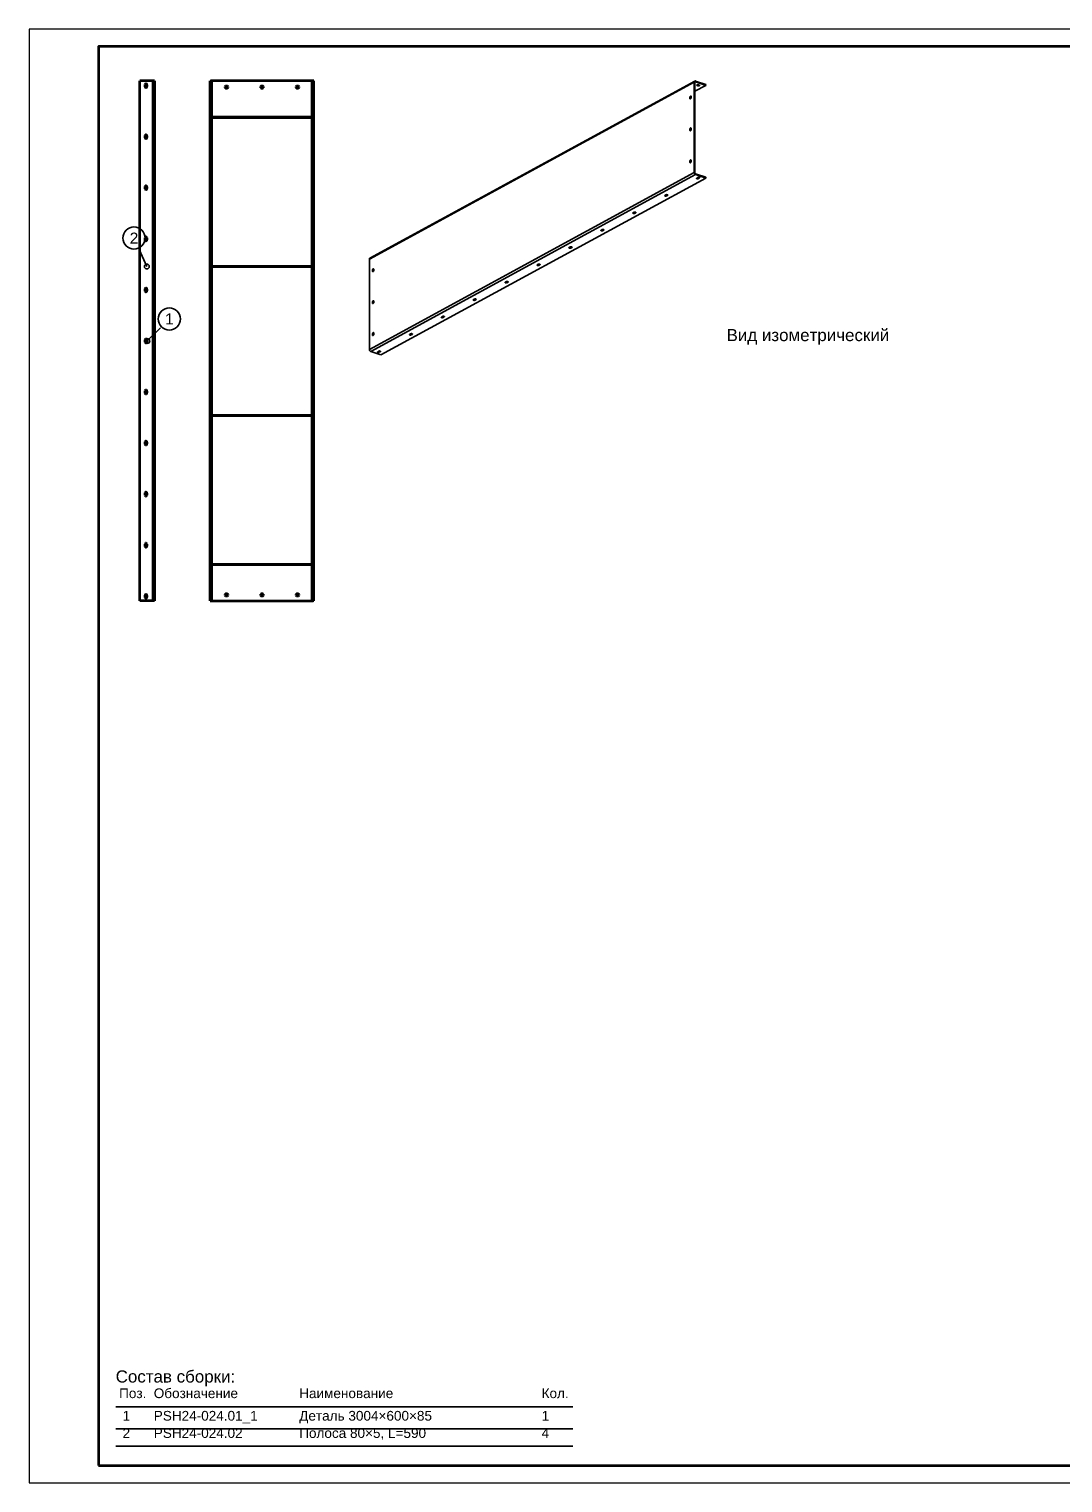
# Model space of a CAD drawing. Header units: millimetres. Extents: x 0 to 597, y 0 to 420.
# Drawn here: x 0 to 298.5, y 0 to 420 of the extents above; entities that cross this region are included whole.
import ezdxf
from ezdxf.enums import TextEntityAlignment as Align

# ---------------------------------------------------------------- set-up
doc = ezdxf.new("R2010")
doc.units = ezdxf.units.MM
doc.styles.add('GOST', font='Arial')

msp = doc.modelspace()

# ---------------------------------------------------------------- linework, layer by layer
at = {"color": 1, "lineweight": 70}
for p, q in [((35.75, 405), (32, 405)), ((32, 254.8), (32, 405)), ((33.46, 403.99), (33.45, 403.9)), ((33.52, 403.94), (33.45, 403.91)), ((33.45, 403.9), (33.45, 403.4)), ((33.45, 403.4), (33.46, 403.31)), ((33.45, 403.39), (33.52, 403.36)), ((33.51, 404.08), (33.46, 403.99)), ((33.46, 403.31), (33.51, 403.22)), ((33.57, 404.14), (33.51, 404.08)), ((33.51, 403.22), (33.57, 403.16)), ((33.6, 403.95), (33.52, 403.94)), ((33.52, 403.36), (33.6, 403.35)), ((33.66, 404.19), (33.57, 404.14)), ((33.9, 403.95), (33.6, 403.95)), ((33.6, 403.35), (33.9, 403.35)), ((33.75, 404.2), (33.66, 404.19)), ((33.84, 404.19), (33.75, 404.2)), ((33.93, 404.14), (33.84, 404.19)), ((33.98, 403.94), (33.9, 403.95)), ((33.9, 403.35), (33.98, 403.36)), ((33.99, 404.08), (33.93, 404.14)), ((33.93, 403.16), (33.99, 403.22)), ((34.05, 403.91), (33.98, 403.94)), ((33.98, 403.36), (34.05, 403.39)), ((34.04, 403.99), (33.99, 404.08)), ((33.99, 403.22), (34.04, 403.31)), ((34.05, 403.9), (34.04, 403.99)), ((34.04, 403.31), (34.05, 403.4)), ((34.05, 403.4), (34.05, 403.9)), ((35.81, 405), (35.75, 405)), ((35.75, 405), (35.75, 254.8)), ((35.86, 405), (35.81, 405)), ((35.92, 405), (35.86, 405)), ((35.97, 405), (35.92, 405)), ((36.02, 405), (35.97, 405)), ((36.06, 405), (36.02, 405)), ((36.1, 405), (36.06, 405)), ((36.14, 405), (36.1, 405)), ((36.17, 405), (36.14, 405)), ((36.2, 405), (36.17, 405)), ((36.22, 405), (36.2, 405)), ((36.24, 405), (36.22, 405)), ((36.25, 405), (36.24, 405)), ((36.25, 405), (36.25, 405)), ((36.25, 405), (36.25, 254.8)), ((52.25, 405), (52.5, 405)), ((52.25, 254.8), (52.25, 405)), ((52.51, 405), (52.5, 405)), ((52.5, 405), (52.5, 405)), ((52.5, 405), (52.5, 254.8)), ((52.52, 405), (52.51, 405)), ((52.51, 405), (52.51, 405)), ((52.54, 405), (52.52, 405)), ((52.55, 405), (52.54, 405)), ((52.57, 405), (52.55, 405)), ((52.59, 405), (52.57, 405)), ((52.62, 405), (52.59, 405)), ((52.64, 405), (52.62, 405)), ((52.67, 405), (52.64, 405)), ((52.69, 405), (52.67, 405)), ((52.72, 405), (52.69, 405)), ((52.75, 405), (52.72, 405)), ((81.75, 405), (52.75, 405)), ((52.75, 394.6), (52.75, 405)), ((56.56, 403.34), (56.55, 403.25)), ((56.55, 403.25), (56.56, 403.16)), ((56.61, 403.43), (56.56, 403.34)), ((56.67, 403.49), (56.61, 403.43)), ((56.76, 403.54), (56.67, 403.49)), ((56.85, 403.55), (56.76, 403.54)), ((57.15, 403.55), (56.85, 403.55)), ((57.24, 403.54), (57.15, 403.55)), ((57.33, 403.49), (57.24, 403.54)), ((57.39, 403.43), (57.33, 403.49)), ((57.44, 403.34), (57.39, 403.43)), ((57.45, 403.25), (57.44, 403.34)), ((57.44, 403.16), (57.45, 403.25)), ((66.81, 403.34), (66.8, 403.25)), ((66.8, 403.25), (66.81, 403.16)), ((66.86, 403.43), (66.81, 403.34)), ((66.92, 403.49), (66.86, 403.43)), ((67.01, 403.54), (66.92, 403.49)), ((67.1, 403.55), (67.01, 403.54)), ((67.4, 403.55), (67.1, 403.55)), ((67.49, 403.54), (67.4, 403.55)), ((67.58, 403.49), (67.49, 403.54)), ((67.64, 403.43), (67.58, 403.49)), ((67.69, 403.34), (67.64, 403.43)), ((67.7, 403.25), (67.69, 403.34)), ((67.69, 403.16), (67.7, 403.25)), ((77.06, 403.34), (77.05, 403.25)), ((77.05, 403.25), (77.06, 403.16)), ((77.11, 403.43), (77.06, 403.34)), ((77.17, 403.49), (77.11, 403.43)), ((77.26, 403.54), (77.17, 403.49)), ((77.35, 403.55), (77.26, 403.54)), ((77.65, 403.55), (77.35, 403.55)), ((77.74, 403.54), (77.65, 403.55)), ((77.83, 403.49), (77.74, 403.54)), ((77.89, 403.43), (77.83, 403.49)), ((77.94, 403.34), (77.89, 403.43)), ((77.95, 403.25), (77.94, 403.34)), ((77.94, 403.16), (77.95, 403.25)), ((81.78, 405), (81.75, 405)), ((81.75, 394.6), (81.75, 405)), ((81.81, 405), (81.78, 405)), ((81.83, 405), (81.81, 405)), ((81.86, 405), (81.83, 405)), ((81.88, 405), (81.86, 405)), ((81.91, 405), (81.88, 405)), ((81.93, 405), (81.91, 405)), ((81.95, 405), (81.93, 405)), ((81.96, 405), (81.95, 405)), ((81.98, 405), (81.96, 405)), ((81.99, 405), (81.98, 405)), ((82, 405), (81.99, 405)), ((81.99, 405), (81.99, 405)), ((82, 254.8), (82, 405)), ((82, 405), (82, 405)), ((82.25, 405), (82, 405)), ((82.25, 254.8), (82.25, 405)), ((33.57, 403.16), (33.66, 403.11)), ((33.66, 403.11), (33.75, 403.1)), ((33.75, 403.1), (33.84, 403.11)), ((33.84, 403.11), (33.93, 403.16)), ((56.56, 403.16), (56.61, 403.07)), ((56.61, 403.07), (56.67, 403.01)), ((56.67, 403.01), (56.76, 402.96)), ((56.76, 402.96), (56.85, 402.95)), ((56.85, 402.95), (57.15, 402.95)), ((57.15, 402.95), (57.24, 402.96)), ((57.24, 402.96), (57.33, 403.01)), ((57.33, 403.01), (57.39, 403.07)), ((57.39, 403.07), (57.44, 403.16)), ((66.81, 403.16), (66.86, 403.07)), ((66.86, 403.07), (66.92, 403.01)), ((66.92, 403.01), (67.01, 402.96)), ((67.01, 402.96), (67.1, 402.95)), ((67.1, 402.95), (67.4, 402.95)), ((67.4, 402.95), (67.49, 402.96)), ((67.49, 402.96), (67.58, 403.01)), ((67.58, 403.01), (67.64, 403.07)), ((67.64, 403.07), (67.69, 403.16)), ((77.06, 403.16), (77.11, 403.07)), ((77.11, 403.07), (77.17, 403.01)), ((77.17, 403.01), (77.26, 402.96)), ((77.26, 402.96), (77.35, 402.95)), ((77.35, 402.95), (77.65, 402.95)), ((77.65, 402.95), (77.74, 402.96)), ((77.74, 402.96), (77.83, 403.01)), ((77.83, 403.01), (77.89, 403.07)), ((77.89, 403.07), (77.94, 403.16)), ((52.5, 394.6), (52.5, 394.35)), ((52.5, 394.6), (82, 394.6)), ((82, 394.35), (52.5, 394.35)), ((52.75, 351.55), (52.75, 394.35)), ((81.75, 351.55), (81.75, 394.35)), ((82, 394.6), (82, 394.35)), ((33.46, 389.24), (33.45, 389.15)), ((33.52, 389.19), (33.45, 389.16)), ((33.45, 389.15), (33.45, 388.65)), ((33.45, 388.65), (33.46, 388.56)), ((33.45, 388.64), (33.52, 388.61)), ((33.51, 389.33), (33.46, 389.24)), ((33.46, 388.56), (33.51, 388.47)), ((33.57, 389.39), (33.51, 389.33)), ((33.51, 388.47), (33.57, 388.41)), ((33.6, 389.2), (33.52, 389.19)), ((33.52, 388.61), (33.6, 388.6)), ((33.66, 389.44), (33.57, 389.39)), ((33.57, 388.41), (33.66, 388.36)), ((33.9, 389.2), (33.6, 389.2)), ((33.6, 388.6), (33.9, 388.6)), ((33.75, 389.45), (33.66, 389.44)), ((33.66, 388.36), (33.75, 388.35)), ((33.84, 389.44), (33.75, 389.45)), ((33.75, 388.35), (33.84, 388.36)), ((33.93, 389.39), (33.84, 389.44)), ((33.84, 388.36), (33.93, 388.41)), ((33.98, 389.19), (33.9, 389.2)), ((33.9, 388.6), (33.98, 388.61)), ((33.99, 389.33), (33.93, 389.39)), ((33.93, 388.41), (33.99, 388.47)), ((34.05, 389.16), (33.98, 389.19)), ((33.98, 388.61), (34.05, 388.64)), ((34.04, 389.24), (33.99, 389.33)), ((33.99, 388.47), (34.04, 388.56)), ((34.05, 389.15), (34.04, 389.24)), ((34.04, 388.56), (34.05, 388.65)), ((34.05, 388.65), (34.05, 389.15)), ((33.46, 374.49), (33.45, 374.4)), ((33.52, 374.44), (33.45, 374.41)), ((33.45, 374.4), (33.45, 373.9)), ((33.45, 373.9), (33.46, 373.81)), ((33.45, 373.89), (33.52, 373.86)), ((33.51, 374.58), (33.46, 374.49)), ((33.46, 373.81), (33.51, 373.72)), ((33.57, 374.64), (33.51, 374.58)), ((33.6, 374.45), (33.52, 374.44)), ((33.52, 373.86), (33.6, 373.85)), ((33.66, 374.69), (33.57, 374.64)), ((33.9, 374.45), (33.6, 374.45)), ((33.6, 373.85), (33.9, 373.85)), ((33.75, 374.7), (33.66, 374.69)), ((33.84, 374.69), (33.75, 374.7)), ((33.93, 374.64), (33.84, 374.69)), ((33.98, 374.44), (33.9, 374.45)), ((33.9, 373.85), (33.98, 373.86)), ((33.99, 374.58), (33.93, 374.64)), ((34.05, 374.41), (33.98, 374.44)), ((33.98, 373.86), (34.05, 373.89)), ((34.04, 374.49), (33.99, 374.58)), ((33.99, 373.72), (34.04, 373.81)), ((34.05, 374.4), (34.04, 374.49)), ((34.04, 373.81), (34.05, 373.9)), ((34.05, 373.9), (34.05, 374.4)), ((33.51, 373.72), (33.57, 373.66)), ((33.57, 373.66), (33.66, 373.61)), ((33.66, 373.61), (33.75, 373.6)), ((33.75, 373.6), (33.84, 373.61)), ((33.84, 373.61), (33.93, 373.66)), ((33.93, 373.66), (33.99, 373.72)), ((33.46, 359.74), (33.45, 359.65)), ((33.52, 359.69), (33.45, 359.66)), ((33.45, 359.65), (33.45, 359.15)), ((33.45, 359.15), (33.46, 359.06)), ((33.45, 359.14), (33.52, 359.11)), ((33.51, 359.83), (33.46, 359.74)), ((33.46, 359.06), (33.51, 358.97)), ((33.57, 359.89), (33.51, 359.83)), ((33.51, 358.97), (33.57, 358.91)), ((33.6, 359.7), (33.52, 359.69)), ((33.52, 359.11), (33.6, 359.1)), ((33.66, 359.94), (33.57, 359.89)), ((33.57, 358.91), (33.66, 358.86)), ((33.9, 359.7), (33.6, 359.7)), ((33.6, 359.1), (33.9, 359.1)), ((33.75, 359.95), (33.66, 359.94)), ((33.66, 358.86), (33.75, 358.85)), ((33.84, 359.94), (33.75, 359.95)), ((33.75, 358.85), (33.84, 358.86)), ((33.93, 359.89), (33.84, 359.94)), ((33.84, 358.86), (33.93, 358.91)), ((33.98, 359.69), (33.9, 359.7)), ((33.9, 359.1), (33.98, 359.11)), ((33.99, 359.83), (33.93, 359.89)), ((33.93, 358.91), (33.99, 358.97)), ((34.05, 359.66), (33.98, 359.69)), ((33.98, 359.11), (34.05, 359.14)), ((34.04, 359.74), (33.99, 359.83)), ((33.99, 358.97), (34.04, 359.06)), ((34.05, 359.65), (34.04, 359.74)), ((34.04, 359.06), (34.05, 359.15)), ((34.05, 359.15), (34.05, 359.65)), ((52.5, 351.55), (52.5, 351.3)), ((52.5, 351.55), (82, 351.55)), ((82, 351.3), (52.5, 351.3)), ((52.75, 308.5), (52.75, 351.3)), ((81.75, 308.5), (81.75, 351.3)), ((82, 351.55), (82, 351.3)), ((33.46, 344.99), (33.45, 344.9)), ((33.52, 344.94), (33.45, 344.91)), ((33.45, 344.9), (33.45, 344.4)), ((33.51, 345.08), (33.46, 344.99)), ((33.57, 345.14), (33.51, 345.08)), ((33.6, 344.95), (33.52, 344.94)), ((33.66, 345.19), (33.57, 345.14)), ((33.9, 344.95), (33.6, 344.95)), ((33.75, 345.2), (33.66, 345.19)), ((33.84, 345.19), (33.75, 345.2)), ((33.93, 345.14), (33.84, 345.19)), ((33.98, 344.94), (33.9, 344.95)), ((33.99, 345.08), (33.93, 345.14)), ((34.05, 344.91), (33.98, 344.94)), ((34.04, 344.99), (33.99, 345.08)), ((34.05, 344.9), (34.04, 344.99)), ((34.05, 344.4), (34.05, 344.9)), ((33.45, 344.4), (33.46, 344.31)), ((33.45, 344.39), (33.52, 344.36)), ((33.46, 344.31), (33.51, 344.22)), ((33.51, 344.22), (33.57, 344.16)), ((33.52, 344.36), (33.6, 344.35)), ((33.57, 344.16), (33.66, 344.11)), ((33.6, 344.35), (33.9, 344.35)), ((33.66, 344.11), (33.75, 344.1)), ((33.75, 344.1), (33.84, 344.11)), ((33.84, 344.11), (33.93, 344.16)), ((33.9, 344.35), (33.98, 344.36)), ((33.93, 344.16), (33.99, 344.22)), ((33.98, 344.36), (34.05, 344.39)), ((33.99, 344.22), (34.04, 344.31)), ((34.04, 344.31), (34.05, 344.4)), ((33.46, 330.24), (33.45, 330.15)), ((33.52, 330.19), (33.45, 330.16)), ((33.45, 330.15), (33.45, 329.65)), ((33.45, 329.65), (33.46, 329.56)), ((33.45, 329.64), (33.52, 329.61)), ((33.51, 330.33), (33.46, 330.24)), ((33.46, 329.56), (33.51, 329.47)), ((33.57, 330.39), (33.51, 330.33)), ((33.51, 329.47), (33.57, 329.41)), ((33.6, 330.2), (33.52, 330.19)), ((33.52, 329.61), (33.6, 329.6)), ((33.66, 330.44), (33.57, 330.39)), ((33.57, 329.41), (33.66, 329.36)), ((33.9, 330.2), (33.6, 330.2)), ((33.6, 329.6), (33.9, 329.6)), ((33.75, 330.45), (33.66, 330.44)), ((33.66, 329.36), (33.75, 329.35)), ((33.84, 330.44), (33.75, 330.45)), ((33.75, 329.35), (33.84, 329.36)), ((33.93, 330.39), (33.84, 330.44)), ((33.84, 329.36), (33.93, 329.41)), ((33.98, 330.19), (33.9, 330.2)), ((33.9, 329.6), (33.98, 329.61)), ((33.99, 330.33), (33.93, 330.39)), ((33.93, 329.41), (33.99, 329.47)), ((34.05, 330.16), (33.98, 330.19)), ((33.98, 329.61), (34.05, 329.64)), ((34.04, 330.24), (33.99, 330.33)), ((33.99, 329.47), (34.04, 329.56)), ((34.05, 330.15), (34.04, 330.24)), ((34.04, 329.56), (34.05, 329.65)), ((34.05, 329.65), (34.05, 330.15)), ((33.46, 315.49), (33.45, 315.4)), ((33.52, 315.44), (33.45, 315.41)), ((33.45, 315.4), (33.45, 314.9)), ((33.51, 315.58), (33.46, 315.49)), ((33.57, 315.64), (33.51, 315.58)), ((33.6, 315.45), (33.52, 315.44)), ((33.66, 315.69), (33.57, 315.64)), ((33.9, 315.45), (33.6, 315.45)), ((33.75, 315.7), (33.66, 315.69)), ((33.84, 315.69), (33.75, 315.7)), ((33.93, 315.64), (33.84, 315.69)), ((33.98, 315.44), (33.9, 315.45)), ((33.99, 315.58), (33.93, 315.64)), ((34.05, 315.41), (33.98, 315.44)), ((34.04, 315.49), (33.99, 315.58)), ((34.05, 315.4), (34.04, 315.49)), ((34.05, 314.9), (34.05, 315.4)), ((33.45, 314.9), (33.46, 314.81)), ((33.45, 314.89), (33.52, 314.86)), ((33.46, 314.81), (33.51, 314.72)), ((33.51, 314.72), (33.57, 314.66)), ((33.52, 314.86), (33.6, 314.85)), ((33.57, 314.66), (33.66, 314.61)), ((33.6, 314.85), (33.9, 314.85)), ((33.66, 314.61), (33.75, 314.6)), ((33.75, 314.6), (33.84, 314.61)), ((33.84, 314.61), (33.93, 314.66)), ((33.9, 314.85), (33.98, 314.86)), ((33.93, 314.66), (33.99, 314.72)), ((33.98, 314.86), (34.05, 314.89)), ((33.99, 314.72), (34.04, 314.81)), ((34.04, 314.81), (34.05, 314.9)), ((52.5, 308.5), (52.5, 308.25)), ((52.5, 308.5), (82, 308.5)), ((82, 308.25), (52.5, 308.25)), ((52.75, 265.45), (52.75, 308.25)), ((81.75, 265.45), (81.75, 308.25)), ((82, 308.5), (82, 308.25)), ((33.46, 300.74), (33.45, 300.65)), ((33.52, 300.69), (33.45, 300.66)), ((33.45, 300.65), (33.45, 300.15)), ((33.45, 300.15), (33.46, 300.06)), ((33.45, 300.14), (33.52, 300.11)), ((33.51, 300.83), (33.46, 300.74)), ((33.46, 300.06), (33.51, 299.97)), ((33.57, 300.89), (33.51, 300.83)), ((33.51, 299.97), (33.57, 299.91)), ((33.6, 300.7), (33.52, 300.69)), ((33.52, 300.11), (33.6, 300.1)), ((33.66, 300.94), (33.57, 300.89)), ((33.57, 299.91), (33.66, 299.86)), ((33.9, 300.7), (33.6, 300.7)), ((33.6, 300.1), (33.9, 300.1)), ((33.75, 300.95), (33.66, 300.94)), ((33.66, 299.86), (33.75, 299.85)), ((33.84, 300.94), (33.75, 300.95)), ((33.75, 299.85), (33.84, 299.86)), ((33.93, 300.89), (33.84, 300.94)), ((33.84, 299.86), (33.93, 299.91)), ((33.98, 300.69), (33.9, 300.7)), ((33.9, 300.1), (33.98, 300.11)), ((33.99, 300.83), (33.93, 300.89)), ((33.93, 299.91), (33.99, 299.97)), ((34.05, 300.66), (33.98, 300.69)), ((33.98, 300.11), (34.05, 300.14)), ((34.04, 300.74), (33.99, 300.83)), ((33.99, 299.97), (34.04, 300.06)), ((34.05, 300.65), (34.04, 300.74)), ((34.04, 300.06), (34.05, 300.15)), ((34.05, 300.15), (34.05, 300.65)), ((33.46, 285.99), (33.45, 285.9)), ((33.52, 285.94), (33.45, 285.91)), ((33.45, 285.9), (33.45, 285.4)), ((33.51, 286.08), (33.46, 285.99)), ((33.57, 286.14), (33.51, 286.08)), ((33.6, 285.95), (33.52, 285.94)), ((33.66, 286.19), (33.57, 286.14)), ((33.9, 285.95), (33.6, 285.95)), ((33.75, 286.2), (33.66, 286.19)), ((33.84, 286.19), (33.75, 286.2)), ((33.93, 286.14), (33.84, 286.19)), ((33.98, 285.94), (33.9, 285.95)), ((33.99, 286.08), (33.93, 286.14)), ((34.05, 285.91), (33.98, 285.94)), ((34.04, 285.99), (33.99, 286.08)), ((34.05, 285.9), (34.04, 285.99)), ((34.05, 285.4), (34.05, 285.9)), ((33.45, 285.4), (33.46, 285.31)), ((33.45, 285.39), (33.52, 285.36)), ((33.46, 285.31), (33.51, 285.22)), ((33.51, 285.22), (33.57, 285.16)), ((33.52, 285.36), (33.6, 285.35)), ((33.57, 285.16), (33.66, 285.11)), ((33.6, 285.35), (33.9, 285.35)), ((33.66, 285.11), (33.75, 285.1)), ((33.75, 285.1), (33.84, 285.11)), ((33.84, 285.11), (33.93, 285.16)), ((33.9, 285.35), (33.98, 285.36)), ((33.93, 285.16), (33.99, 285.22)), ((33.98, 285.36), (34.05, 285.39)), ((33.99, 285.22), (34.04, 285.31)), ((34.04, 285.31), (34.05, 285.4)), ((33.46, 271.24), (33.45, 271.15)), ((33.52, 271.19), (33.45, 271.16)), ((33.45, 271.15), (33.45, 270.65)), ((33.45, 270.65), (33.46, 270.56)), ((33.45, 270.64), (33.52, 270.61)), ((33.51, 271.33), (33.46, 271.24)), ((33.46, 270.56), (33.51, 270.47)), ((33.57, 271.39), (33.51, 271.33)), ((33.51, 270.47), (33.57, 270.41)), ((33.6, 271.2), (33.52, 271.19)), ((33.52, 270.61), (33.6, 270.6)), ((33.66, 271.44), (33.57, 271.39)), ((33.57, 270.41), (33.66, 270.36)), ((33.9, 271.2), (33.6, 271.2)), ((33.6, 270.6), (33.9, 270.6)), ((33.75, 271.45), (33.66, 271.44)), ((33.66, 270.36), (33.75, 270.35)), ((33.84, 271.44), (33.75, 271.45)), ((33.75, 270.35), (33.84, 270.36)), ((33.93, 271.39), (33.84, 271.44)), ((33.84, 270.36), (33.93, 270.41)), ((33.98, 271.19), (33.9, 271.2)), ((33.9, 270.6), (33.98, 270.61)), ((33.99, 271.33), (33.93, 271.39)), ((33.93, 270.41), (33.99, 270.47)), ((34.05, 271.16), (33.98, 271.19)), ((33.98, 270.61), (34.05, 270.64)), ((34.04, 271.24), (33.99, 271.33)), ((33.99, 270.47), (34.04, 270.56)), ((34.05, 271.15), (34.04, 271.24)), ((34.04, 270.56), (34.05, 270.65)), ((34.05, 270.65), (34.05, 271.15)), ((52.5, 265.45), (52.5, 265.2)), ((52.5, 265.45), (82, 265.45)), ((82, 265.2), (52.5, 265.2)), ((52.75, 254.8), (52.75, 265.2)), ((81.75, 254.8), (81.75, 265.2)), ((82, 265.45), (82, 265.2)), ((33.46, 256.49), (33.45, 256.4)), ((33.52, 256.44), (33.45, 256.41)), ((33.45, 256.4), (33.45, 255.9)), ((33.51, 256.58), (33.46, 256.49)), ((33.57, 256.64), (33.51, 256.58)), ((33.6, 256.45), (33.52, 256.44)), ((33.66, 256.69), (33.57, 256.64)), ((33.9, 256.45), (33.6, 256.45)), ((33.75, 256.7), (33.66, 256.69)), ((33.84, 256.69), (33.75, 256.7)), ((33.93, 256.64), (33.84, 256.69)), ((33.98, 256.44), (33.9, 256.45)), ((33.99, 256.58), (33.93, 256.64)), ((34.05, 256.41), (33.98, 256.44)), ((34.04, 256.49), (33.99, 256.58)), ((34.05, 256.4), (34.04, 256.49)), ((34.05, 255.9), (34.05, 256.4)), ((56.56, 256.64), (56.55, 256.55)), ((56.55, 256.55), (56.56, 256.46)), ((56.61, 256.73), (56.56, 256.64)), ((56.56, 256.46), (56.61, 256.37)), ((56.67, 256.79), (56.61, 256.73)), ((56.61, 256.37), (56.67, 256.31)), ((56.76, 256.84), (56.67, 256.79)), ((56.67, 256.31), (56.76, 256.26)), ((56.85, 256.85), (56.76, 256.84)), ((56.76, 256.26), (56.85, 256.25)), ((57.15, 256.85), (56.85, 256.85)), ((56.85, 256.25), (57.15, 256.25)), ((57.24, 256.84), (57.15, 256.85)), ((57.15, 256.25), (57.24, 256.26)), ((57.33, 256.79), (57.24, 256.84)), ((57.24, 256.26), (57.33, 256.31)), ((57.39, 256.73), (57.33, 256.79)), ((57.33, 256.31), (57.39, 256.37)), ((57.44, 256.64), (57.39, 256.73)), ((57.39, 256.37), (57.44, 256.46)), ((57.45, 256.55), (57.44, 256.64)), ((57.44, 256.46), (57.45, 256.55)), ((66.81, 256.64), (66.8, 256.55)), ((66.8, 256.55), (66.81, 256.46)), ((66.86, 256.73), (66.81, 256.64)), ((66.81, 256.46), (66.86, 256.37)), ((66.92, 256.79), (66.86, 256.73)), ((66.86, 256.37), (66.92, 256.31)), ((67.01, 256.84), (66.92, 256.79)), ((66.92, 256.31), (67.01, 256.26)), ((67.1, 256.85), (67.01, 256.84)), ((67.01, 256.26), (67.1, 256.25)), ((67.4, 256.85), (67.1, 256.85)), ((67.1, 256.25), (67.4, 256.25)), ((67.49, 256.84), (67.4, 256.85)), ((67.4, 256.25), (67.49, 256.26)), ((67.58, 256.79), (67.49, 256.84)), ((67.49, 256.26), (67.58, 256.31)), ((67.64, 256.73), (67.58, 256.79)), ((67.58, 256.31), (67.64, 256.37)), ((67.69, 256.64), (67.64, 256.73)), ((67.64, 256.37), (67.69, 256.46)), ((67.7, 256.55), (67.69, 256.64)), ((67.69, 256.46), (67.7, 256.55)), ((77.06, 256.64), (77.05, 256.55)), ((77.05, 256.55), (77.06, 256.46)), ((77.11, 256.73), (77.06, 256.64)), ((77.06, 256.46), (77.11, 256.37)), ((77.17, 256.79), (77.11, 256.73)), ((77.11, 256.37), (77.17, 256.31)), ((77.26, 256.84), (77.17, 256.79)), ((77.17, 256.31), (77.26, 256.26)), ((77.35, 256.85), (77.26, 256.84)), ((77.26, 256.26), (77.35, 256.25)), ((77.65, 256.85), (77.35, 256.85)), ((77.35, 256.25), (77.65, 256.25)), ((77.74, 256.84), (77.65, 256.85)), ((77.65, 256.25), (77.74, 256.26)), ((77.83, 256.79), (77.74, 256.84)), ((77.74, 256.26), (77.83, 256.31)), ((77.89, 256.73), (77.83, 256.79)), ((77.83, 256.31), (77.89, 256.37)), ((77.94, 256.64), (77.89, 256.73)), ((77.89, 256.37), (77.94, 256.46)), ((77.95, 256.55), (77.94, 256.64)), ((77.94, 256.46), (77.95, 256.55)), ((35.75, 254.8), (32, 254.8)), ((33.45, 255.9), (33.46, 255.81)), ((33.45, 255.89), (33.52, 255.86)), ((33.46, 255.81), (33.51, 255.72)), ((33.51, 255.72), (33.57, 255.66)), ((33.52, 255.86), (33.6, 255.85)), ((33.57, 255.66), (33.66, 255.61)), ((33.6, 255.85), (33.9, 255.85)), ((33.66, 255.61), (33.75, 255.6)), ((33.75, 255.6), (33.84, 255.61)), ((33.84, 255.61), (33.93, 255.66)), ((33.9, 255.85), (33.98, 255.86)), ((33.93, 255.66), (33.99, 255.72)), ((33.98, 255.86), (34.05, 255.89)), ((33.99, 255.72), (34.04, 255.81)), ((34.04, 255.81), (34.05, 255.9)), ((35.81, 254.8), (35.75, 254.8)), ((35.86, 254.8), (35.81, 254.8)), ((35.92, 254.8), (35.86, 254.8)), ((35.97, 254.8), (35.92, 254.8)), ((36.02, 254.8), (35.97, 254.8)), ((36.06, 254.8), (36.02, 254.8)), ((36.1, 254.8), (36.06, 254.8)), ((36.14, 254.8), (36.1, 254.8)), ((36.17, 254.8), (36.14, 254.8)), ((36.2, 254.8), (36.17, 254.8)), ((36.22, 254.8), (36.2, 254.8)), ((36.24, 254.8), (36.22, 254.8)), ((36.25, 254.8), (36.24, 254.8)), ((36.25, 254.8), (36.25, 254.8)), ((52.25, 254.8), (52.5, 254.8)), ((52.5, 254.8), (52.5, 254.8)), ((52.5, 254.8), (52.51, 254.8)), ((52.51, 254.8), (52.51, 254.8)), ((52.51, 254.8), (52.52, 254.8)), ((52.52, 254.8), (52.54, 254.8)), ((52.54, 254.8), (52.55, 254.8)), ((52.55, 254.8), (52.57, 254.8)), ((52.57, 254.8), (52.59, 254.8)), ((52.59, 254.8), (52.62, 254.8)), ((52.62, 254.8), (52.64, 254.8)), ((52.64, 254.8), (52.67, 254.8)), ((52.67, 254.8), (52.69, 254.8)), ((52.69, 254.8), (52.72, 254.8)), ((52.72, 254.8), (52.75, 254.8)), ((52.75, 254.8), (81.75, 254.8)), ((81.75, 254.8), (81.78, 254.8)), ((81.78, 254.8), (81.81, 254.8)), ((81.81, 254.8), (81.83, 254.8)), ((81.83, 254.8), (81.86, 254.8)), ((81.86, 254.8), (81.88, 254.8)), ((81.88, 254.8), (81.91, 254.8)), ((81.91, 254.8), (81.93, 254.8)), ((81.93, 254.8), (81.95, 254.8)), ((81.95, 254.8), (81.96, 254.8)), ((81.96, 254.8), (81.98, 254.8)), ((81.98, 254.8), (81.99, 254.8)), ((81.99, 254.8), (81.99, 254.8)), ((81.99, 254.8), (82, 254.8)), ((82.25, 254.8), (82, 254.8)), ((82, 254.8), (82, 254.8))]:
    msp.add_line(p, q, dxfattribs=at)
at = {"color": 1, "lineweight": 35}
for p, q in [((98.25, 353.56), (192.08, 404.67)), ((192.23, 404.97), (98.4, 353.86)), ((192.09, 404.76), (192.08, 404.67)), ((192.08, 404.67), (192.08, 378.56)), ((192.12, 404.85), (192.09, 404.76)), ((192.17, 404.92), (192.12, 404.85)), ((192.23, 404.97), (192.17, 404.92)), ((192.28, 404.99), (192.23, 404.97)), ((192.28, 404.65), (192.27, 404.6)), ((192.27, 404.6), (192.27, 378.5)), ((192.27, 402.03), (195.4, 403.73)), ((192.34, 405), (192.28, 404.99)), ((192.47, 404.76), (192.28, 404.65)), ((192.29, 404.69), (192.28, 404.65)), ((192.32, 404.73), (192.29, 404.69)), ((192.35, 404.75), (192.32, 404.73)), ((192.41, 405), (192.34, 405)), ((192.41, 404.77), (192.35, 404.75)), ((192.47, 404.98), (192.41, 405)), ((192.47, 404.76), (192.41, 404.77)), ((195.4, 403.96), (192.47, 404.98)), ((195.4, 403.73), (192.47, 404.76)), ((192.78, 403.83), (192.77, 403.79)), ((192.77, 403.79), (192.78, 403.76)), ((192.82, 403.86), (192.78, 403.83)), ((192.78, 403.76), (192.8, 403.74)), ((192.8, 403.74), (192.84, 403.71)), ((192.87, 403.89), (192.82, 403.86)), ((192.84, 403.71), (192.88, 403.69)), ((192.94, 403.91), (192.87, 403.89)), ((192.88, 403.89), (192.88, 403.69)), ((192.88, 403.69), (193.12, 403.61)), ((193.12, 403.83), (192.92, 403.9)), ((193.02, 403.92), (192.94, 403.91)), ((193.1, 403.92), (193.02, 403.92)), ((193.19, 403.91), (193.1, 403.92)), ((193.2, 403.81), (193.12, 403.83)), ((193.12, 403.83), (193.12, 403.61)), ((193.12, 403.61), (193.19, 403.59)), ((193.26, 403.89), (193.19, 403.91)), ((193.19, 403.59), (193.27, 403.58)), ((193.29, 403.81), (193.2, 403.81)), ((193.49, 403.81), (193.26, 403.89)), ((193.27, 403.58), (193.36, 403.58)), ((193.38, 403.81), (193.29, 403.81)), ((193.36, 403.58), (193.44, 403.59)), ((193.46, 403.82), (193.38, 403.81)), ((193.44, 403.59), (193.5, 403.61)), ((193.54, 403.79), (193.49, 403.81)), ((193.5, 403.61), (193.56, 403.64)), ((193.58, 403.77), (193.54, 403.79)), ((193.56, 403.64), (193.59, 403.67)), ((193.6, 403.74), (193.58, 403.77)), ((193.59, 403.67), (193.61, 403.71)), ((193.61, 403.71), (193.6, 403.74)), ((195.4, 403.96), (195.4, 403.73)), ((190.81, 400.35), (190.8, 400.28)), ((190.8, 400.28), (190.8, 400.01)), ((190.99, 400.21), (190.8, 400.28)), ((190.8, 400.01), (190.8, 399.94)), ((190.99, 399.94), (190.8, 400.01)), ((190.8, 399.94), (190.82, 399.89)), ((190.82, 400.43), (190.81, 400.35)), ((190.86, 400.5), (190.82, 400.43)), ((190.82, 399.89), (190.85, 399.85)), ((190.85, 399.85), (190.89, 399.83)), ((190.89, 400.57), (190.86, 400.5)), ((190.94, 400.62), (190.89, 400.57)), ((190.89, 399.83), (190.93, 399.82)), ((190.93, 399.82), (190.98, 399.84)), ((190.99, 400.65), (190.94, 400.62)), ((190.98, 399.84), (191.03, 399.87)), ((191.04, 400.67), (190.99, 400.65)), ((190.99, 400.21), (191.01, 400.31)), ((190.99, 399.94), (190.99, 400.21)), ((191.01, 399.85), (190.99, 399.94)), ((191.01, 400.31), (191.04, 400.42)), ((191.03, 399.87), (191.08, 399.92)), ((191.08, 400.66), (191.04, 400.67)), ((191.04, 400.42), (191.1, 400.51)), ((191.12, 400.64), (191.08, 400.66)), ((191.08, 399.92), (191.12, 399.99)), ((191.1, 400.51), (191.16, 400.57)), ((191.15, 400.6), (191.12, 400.64)), ((191.12, 399.99), (191.15, 400.06)), ((191.17, 400.55), (191.15, 400.6)), ((191.15, 400.06), (191.17, 400.14)), ((191.17, 400.48), (191.17, 400.55)), ((191.17, 400.21), (191.17, 400.48)), ((191.17, 400.14), (191.17, 400.21)), ((190.81, 391.13), (190.8, 391.05)), ((190.8, 391.05), (190.8, 390.78)), ((190.99, 390.98), (190.8, 391.05)), ((190.8, 390.78), (190.8, 390.72)), ((190.99, 390.71), (190.8, 390.78)), ((190.8, 390.72), (190.82, 390.66)), ((190.82, 391.2), (190.81, 391.13)), ((190.86, 391.28), (190.82, 391.2)), ((190.82, 390.66), (190.85, 390.62)), ((190.85, 390.62), (190.89, 390.6)), ((190.89, 391.34), (190.86, 391.28)), ((190.94, 391.39), (190.89, 391.34)), ((190.89, 390.6), (190.93, 390.6)), ((190.93, 390.6), (190.98, 390.61)), ((190.99, 391.43), (190.94, 391.39)), ((190.98, 390.61), (191.03, 390.65)), ((191.04, 391.44), (190.99, 391.43)), ((190.99, 390.98), (191.01, 391.09)), ((190.99, 390.71), (190.99, 390.98)), ((191.01, 390.63), (190.99, 390.71)), ((191.01, 391.09), (191.04, 391.19)), ((191.03, 390.65), (191.08, 390.7)), ((191.08, 391.44), (191.04, 391.44)), ((191.04, 391.19), (191.1, 391.28)), ((191.12, 391.42), (191.08, 391.44)), ((191.08, 390.7), (191.12, 390.76)), ((191.1, 391.28), (191.16, 391.34)), ((191.15, 391.38), (191.12, 391.42)), ((191.12, 390.76), (191.15, 390.84)), ((191.17, 391.32), (191.15, 391.38)), ((191.15, 390.84), (191.17, 390.91)), ((191.17, 391.26), (191.17, 391.32)), ((191.17, 390.99), (191.17, 391.26)), ((191.17, 390.91), (191.17, 390.99)), ((190.99, 382.2), (190.94, 382.17)), ((191.04, 382.22), (190.99, 382.2)), ((191.08, 382.21), (191.04, 382.22)), ((191.12, 382.19), (191.08, 382.21)), ((98.25, 327.46), (192.08, 378.56)), ((190.81, 381.9), (190.8, 381.83)), ((190.8, 381.83), (190.8, 381.56)), ((190.99, 381.76), (190.8, 381.83)), ((190.8, 381.56), (190.8, 381.49)), ((190.99, 381.49), (190.8, 381.56)), ((190.8, 381.49), (190.82, 381.44)), ((190.82, 381.98), (190.81, 381.9)), ((190.86, 382.05), (190.82, 381.98)), ((190.82, 381.44), (190.85, 381.4)), ((190.85, 381.4), (190.89, 381.38)), ((190.89, 382.12), (190.86, 382.05)), ((190.94, 382.17), (190.89, 382.12)), ((190.89, 381.38), (190.93, 381.37)), ((190.93, 381.37), (190.98, 381.39)), ((190.98, 381.39), (191.03, 381.42)), ((190.99, 381.76), (191.01, 381.86)), ((190.99, 381.49), (190.99, 381.76)), ((191.01, 381.4), (190.99, 381.49)), ((191.01, 381.86), (191.04, 381.97)), ((191.03, 381.42), (191.08, 381.47)), ((191.04, 381.97), (191.1, 382.06)), ((191.08, 381.47), (191.12, 381.54)), ((191.1, 382.06), (191.16, 382.12)), ((191.15, 382.15), (191.12, 382.19)), ((191.12, 381.54), (191.15, 381.61)), ((191.17, 382.1), (191.15, 382.15)), ((191.15, 381.61), (191.17, 381.69)), ((191.17, 382.03), (191.17, 382.1)), ((191.17, 381.76), (191.17, 382.03)), ((191.17, 381.69), (191.17, 381.76)), ((192.08, 378.56), (192.09, 378.47)), ((192.09, 378.47), (192.11, 378.38)), ((192.11, 378.38), (192.14, 378.29)), ((192.14, 378.29), (192.19, 378.21)), ((192.19, 378.21), (192.25, 378.13)), ((192.25, 378.13), (192.32, 378.06)), ((192.27, 378.5), (192.29, 378.41)), ((192.29, 378.41), (192.33, 378.32)), ((192.32, 378.06), (192.39, 378.01)), ((192.33, 378.32), (192.39, 378.25)), ((192.39, 378.25), (192.47, 378.2)), ((192.39, 378.01), (192.47, 377.98)), ((192.47, 378.2), (195.4, 377.18)), ((98.64, 326.87), (192.47, 377.98)), ((195.4, 376.96), (101.57, 325.85)), ((192.47, 377.98), (195.4, 376.96)), ((192.75, 376.93), (192.73, 376.89)), ((192.73, 376.89), (192.75, 376.85)), ((192.8, 376.97), (192.75, 376.93)), ((192.75, 376.85), (192.79, 376.81)), ((192.79, 376.81), (192.85, 376.78)), ((193.11, 377.14), (192.8, 376.97)), ((192.85, 376.78), (192.93, 376.77)), ((192.96, 376.99), (192.86, 377.01)), ((192.93, 376.77), (193.02, 376.76)), ((193.08, 376.99), (192.96, 376.99)), ((193.02, 376.76), (193.11, 376.76)), ((193.18, 377), (193.08, 376.99)), ((193.18, 377.17), (193.11, 377.14)), ((193.11, 376.76), (193.2, 376.78)), ((193.26, 377.19), (193.18, 377.17)), ((193.27, 377.03), (193.18, 377)), ((193.2, 376.78), (193.27, 376.81)), ((193.35, 377.19), (193.26, 377.19)), ((193.51, 377.17), (193.27, 377.03)), ((193.27, 376.81), (193.27, 377.03)), ((193.27, 376.81), (193.58, 376.98)), ((193.44, 377.18), (193.35, 377.19)), ((193.52, 377.16), (193.44, 377.18)), ((193.59, 377.14), (193.52, 377.16)), ((193.58, 376.98), (193.58, 377.14)), ((193.58, 376.98), (193.63, 377.02)), ((193.63, 377.1), (193.59, 377.14)), ((193.64, 377.06), (193.63, 377.1)), ((193.63, 377.02), (193.64, 377.06)), ((195.4, 376.96), (195.4, 377.18)), ((183.53, 371.91), (183.52, 371.87)), ((183.52, 371.87), (183.53, 371.83)), ((183.58, 371.95), (183.53, 371.91)), ((183.53, 371.83), (183.57, 371.79)), ((183.57, 371.79), (183.64, 371.77)), ((183.9, 372.12), (183.58, 371.95)), ((183.64, 371.77), (183.72, 371.75)), ((183.75, 371.97), (183.65, 371.99)), ((183.72, 371.75), (183.81, 371.74)), ((183.86, 371.97), (183.75, 371.97)), ((183.81, 371.74), (183.9, 371.74)), ((183.97, 371.98), (183.86, 371.97)), ((183.96, 372.15), (183.9, 372.12)), ((183.9, 371.74), (183.98, 371.76)), ((184.05, 372.17), (183.96, 372.15)), ((184.05, 372.01), (183.97, 371.98)), ((183.98, 371.76), (184.05, 371.79)), ((184.14, 372.17), (184.05, 372.17)), ((184.3, 372.15), (184.05, 372.01)), ((184.05, 371.79), (184.05, 372.01)), ((184.05, 371.79), (184.36, 371.96)), ((184.23, 372.16), (184.14, 372.17)), ((184.31, 372.14), (184.23, 372.16)), ((184.37, 372.12), (184.31, 372.14)), ((184.36, 371.96), (184.36, 372.12)), ((184.36, 371.96), (184.41, 372)), ((184.42, 372.08), (184.37, 372.12)), ((184.41, 372), (184.43, 372.04)), ((184.43, 372.04), (184.42, 372.08)), ((174.32, 366.89), (174.3, 366.85)), ((174.3, 366.85), (174.32, 366.81)), ((174.37, 366.93), (174.32, 366.89)), ((174.32, 366.81), (174.36, 366.78)), ((174.36, 366.78), (174.42, 366.75)), ((174.68, 367.1), (174.37, 366.93)), ((174.42, 366.75), (174.5, 366.73)), ((174.54, 366.95), (174.43, 366.97)), ((174.5, 366.73), (174.59, 366.72)), ((174.65, 366.95), (174.54, 366.95)), ((174.59, 366.72), (174.69, 366.73)), ((174.75, 366.96), (174.65, 366.95)), ((174.75, 367.13), (174.68, 367.1)), ((174.69, 366.73), (174.77, 366.74)), ((174.83, 367.15), (174.75, 367.13)), ((174.84, 366.99), (174.75, 366.96)), ((174.77, 366.74), (174.84, 366.77)), ((174.92, 367.15), (174.83, 367.15)), ((175.08, 367.13), (174.84, 366.99)), ((174.84, 366.77), (174.84, 366.99)), ((174.84, 366.77), (175.15, 366.94)), ((175.02, 367.14), (174.92, 367.15)), ((175.1, 367.13), (175.02, 367.14)), ((175.16, 367.1), (175.1, 367.13)), ((175.15, 366.94), (175.15, 367.1)), ((175.15, 366.94), (175.2, 366.98)), ((175.2, 367.06), (175.16, 367.1)), ((175.22, 367.02), (175.2, 367.06)), ((175.2, 366.98), (175.22, 367.02)), ((165.11, 361.88), (165.09, 361.83)), ((165.09, 361.83), (165.1, 361.79)), ((165.1, 361.79), (165.14, 361.76)), ((165.15, 361.91), (165.11, 361.88)), ((165.14, 361.76), (165.21, 361.73)), ((165.47, 362.08), (165.15, 361.91)), ((165.21, 361.73), (165.29, 361.71)), ((165.32, 361.93), (165.22, 361.95)), ((165.29, 361.71), (165.38, 361.7)), ((165.43, 361.93), (165.32, 361.93)), ((165.38, 361.7), (165.47, 361.71)), ((165.54, 361.94), (165.43, 361.93)), ((165.54, 362.11), (165.47, 362.08)), ((165.47, 361.71), (165.56, 361.72)), ((165.62, 362.13), (165.54, 362.11)), ((165.62, 361.98), (165.54, 361.94)), ((165.56, 361.72), (165.62, 361.75)), ((165.71, 362.13), (165.62, 362.13)), ((165.87, 362.11), (165.62, 361.98)), ((165.62, 361.75), (165.62, 361.98)), ((165.62, 361.75), (165.94, 361.92)), ((165.8, 362.13), (165.71, 362.13)), ((165.88, 362.11), (165.8, 362.13)), ((165.95, 362.08), (165.88, 362.11)), ((165.94, 361.92), (165.94, 362.08)), ((165.94, 361.92), (165.98, 361.96)), ((165.99, 362.04), (165.95, 362.08)), ((165.98, 361.96), (166, 362)), ((166, 362), (165.99, 362.04)), ((156.25, 357.07), (155.94, 356.9)), ((156.32, 357.09), (156.25, 357.07)), ((156.4, 357.11), (156.32, 357.09)), ((156.5, 357.11), (156.4, 357.11)), ((156.66, 357.09), (156.41, 356.96)), ((156.59, 357.11), (156.5, 357.11)), ((156.67, 357.09), (156.59, 357.11)), ((156.73, 357.06), (156.67, 357.09)), ((156.72, 356.9), (156.72, 357.07)), ((156.77, 357.02), (156.73, 357.06)), ((156.79, 356.98), (156.77, 357.02)), ((98.26, 353.66), (98.25, 353.56)), ((98.25, 353.56), (98.25, 327.46)), ((98.29, 353.74), (98.26, 353.66)), ((98.34, 353.81), (98.29, 353.74)), ((98.4, 353.86), (98.34, 353.81)), ((155.89, 356.86), (155.87, 356.81)), ((155.87, 356.81), (155.89, 356.77)), ((155.94, 356.9), (155.89, 356.86)), ((155.89, 356.77), (155.93, 356.74)), ((155.93, 356.74), (155.99, 356.71)), ((155.99, 356.71), (156.08, 356.69)), ((156.11, 356.91), (156.01, 356.93)), ((156.08, 356.69), (156.17, 356.68)), ((156.22, 356.91), (156.11, 356.91)), ((156.17, 356.68), (156.26, 356.69)), ((156.32, 356.93), (156.22, 356.91)), ((156.26, 356.69), (156.34, 356.7)), ((156.41, 356.96), (156.32, 356.93)), ((156.34, 356.7), (156.41, 356.73)), ((156.41, 356.73), (156.41, 356.96)), ((156.41, 356.73), (156.72, 356.9)), ((156.72, 356.9), (156.77, 356.94)), ((156.77, 356.94), (156.79, 356.98)), ((99.18, 350.51), (99.16, 350.44)), ((99.16, 350.44), (99.16, 350.36)), ((99.16, 350.36), (99.16, 350.09)), ((99.35, 350.29), (99.16, 350.36)), ((99.16, 350.09), (99.16, 350.03)), ((99.35, 350.02), (99.16, 350.09)), ((99.16, 350.03), (99.18, 349.97)), ((99.21, 350.58), (99.18, 350.51)), ((99.18, 349.97), (99.21, 349.93)), ((99.25, 350.65), (99.21, 350.58)), ((99.21, 349.93), (99.24, 349.91)), ((99.24, 349.91), (99.29, 349.91)), ((99.3, 350.7), (99.25, 350.65)), ((99.29, 349.91), (99.34, 349.92)), ((99.35, 350.74), (99.3, 350.7)), ((99.34, 349.92), (99.39, 349.96)), ((99.4, 350.75), (99.35, 350.74)), ((99.35, 350.29), (99.36, 350.4)), ((99.35, 350.02), (99.35, 350.29)), ((99.36, 349.94), (99.35, 350.02)), ((99.36, 350.4), (99.4, 350.5)), ((99.39, 349.96), (99.43, 350.01)), ((99.44, 350.75), (99.4, 350.75)), ((99.4, 350.5), (99.45, 350.59)), ((99.43, 350.01), (99.47, 350.07)), ((99.48, 350.72), (99.44, 350.75)), ((99.45, 350.59), (99.52, 350.65)), ((99.47, 350.07), (99.5, 350.14)), ((99.51, 350.68), (99.48, 350.72)), ((99.5, 350.14), (99.52, 350.22)), ((99.52, 350.63), (99.51, 350.68)), ((99.53, 350.57), (99.52, 350.63)), ((99.52, 350.22), (99.53, 350.3)), ((99.53, 350.3), (99.53, 350.57)), ((146.68, 351.84), (146.66, 351.79)), ((146.66, 351.79), (146.67, 351.75)), ((146.67, 351.75), (146.72, 351.72)), ((146.73, 351.88), (146.68, 351.84)), ((146.72, 351.72), (146.78, 351.69)), ((147.04, 352.05), (146.73, 351.88)), ((146.78, 351.69), (146.86, 351.67)), ((146.89, 351.89), (146.79, 351.91)), ((146.86, 351.67), (146.95, 351.66)), ((147, 351.89), (146.89, 351.89)), ((146.95, 351.66), (147.04, 351.67)), ((147.11, 351.91), (147, 351.89)), ((147.11, 352.07), (147.04, 352.05)), ((147.04, 351.67), (147.13, 351.69)), ((147.19, 352.09), (147.11, 352.07)), ((147.19, 351.94), (147.11, 351.91)), ((147.13, 351.69), (147.19, 351.71)), ((147.28, 352.1), (147.19, 352.09)), ((147.44, 352.07), (147.19, 351.94)), ((147.19, 351.71), (147.19, 351.94)), ((147.19, 351.71), (147.51, 351.88)), ((147.37, 352.09), (147.28, 352.1)), ((147.45, 352.07), (147.37, 352.09)), ((147.52, 352.04), (147.45, 352.07)), ((147.51, 351.88), (147.51, 352.05)), ((147.51, 351.88), (147.56, 351.92)), ((147.56, 352), (147.52, 352.04)), ((147.57, 351.96), (147.56, 352)), ((147.56, 351.92), (147.57, 351.96)), ((137.46, 346.82), (137.45, 346.78)), ((137.45, 346.78), (137.46, 346.74)), ((137.51, 346.86), (137.46, 346.82)), ((137.46, 346.74), (137.5, 346.7)), ((137.5, 346.7), (137.57, 346.67)), ((137.82, 347.03), (137.51, 346.86)), ((137.57, 346.67), (137.65, 346.65)), ((137.68, 346.87), (137.58, 346.89)), ((137.65, 346.65), (137.74, 346.64)), ((137.79, 346.87), (137.68, 346.87)), ((137.74, 346.64), (137.83, 346.65)), ((137.9, 346.89), (137.79, 346.87)), ((137.89, 347.05), (137.82, 347.03)), ((137.83, 346.65), (137.91, 346.67)), ((137.98, 347.07), (137.89, 347.05)), ((137.98, 346.92), (137.9, 346.89)), ((137.91, 346.67), (137.98, 346.69)), ((138.07, 347.08), (137.98, 347.07)), ((138.23, 347.05), (137.98, 346.92)), ((137.98, 346.69), (137.98, 346.92)), ((137.98, 346.69), (138.29, 346.86)), ((138.16, 347.07), (138.07, 347.08)), ((138.24, 347.05), (138.16, 347.07)), ((138.3, 347.02), (138.24, 347.05)), ((138.29, 346.86), (138.29, 347.03)), ((138.29, 346.86), (138.34, 346.9)), ((138.34, 346.99), (138.3, 347.02)), ((138.36, 346.95), (138.34, 346.99)), ((138.34, 346.9), (138.36, 346.95)), ((99.18, 341.29), (99.16, 341.21)), ((99.16, 341.21), (99.16, 341.14)), ((99.16, 341.14), (99.16, 340.87)), ((99.35, 341.07), (99.16, 341.14)), ((99.16, 340.87), (99.16, 340.8)), ((99.35, 340.8), (99.16, 340.87)), ((99.16, 340.8), (99.18, 340.75)), ((99.21, 341.36), (99.18, 341.29)), ((99.18, 340.75), (99.21, 340.71)), ((99.25, 341.42), (99.21, 341.36)), ((99.21, 340.71), (99.24, 340.68)), ((99.24, 340.68), (99.29, 340.68)), ((99.3, 341.48), (99.25, 341.42)), ((99.29, 340.68), (99.34, 340.7)), ((99.35, 341.51), (99.3, 341.48)), ((99.34, 340.7), (99.39, 340.73)), ((99.4, 341.53), (99.35, 341.51)), ((99.35, 341.07), (99.36, 341.17)), ((99.35, 340.8), (99.35, 341.07)), ((99.36, 340.71), (99.35, 340.8)), ((99.36, 341.17), (99.4, 341.27)), ((99.39, 340.73), (99.43, 340.78)), ((99.44, 341.52), (99.4, 341.53)), ((99.4, 341.27), (99.45, 341.36)), ((99.43, 340.78), (99.47, 340.85)), ((99.48, 341.5), (99.44, 341.52)), ((99.45, 341.36), (99.52, 341.43)), ((99.47, 340.85), (99.5, 340.92)), ((99.51, 341.46), (99.48, 341.5)), ((99.5, 340.92), (99.52, 341)), ((99.52, 341.4), (99.51, 341.46)), ((99.53, 341.34), (99.52, 341.4)), ((99.52, 341), (99.53, 341.07)), ((99.53, 341.07), (99.53, 341.34)), ((128.25, 341.8), (128.23, 341.76)), ((128.23, 341.76), (128.25, 341.72)), ((128.3, 341.84), (128.25, 341.8)), ((128.25, 341.72), (128.29, 341.68)), ((128.29, 341.68), (128.35, 341.65)), ((128.61, 342.01), (128.3, 341.84)), ((128.35, 341.65), (128.43, 341.63)), ((128.47, 341.85), (128.36, 341.87)), ((128.43, 341.63), (128.52, 341.63)), ((128.58, 341.85), (128.47, 341.85)), ((128.52, 341.63), (128.61, 341.63)), ((128.68, 341.87), (128.58, 341.85)), ((128.68, 342.04), (128.61, 342.01)), ((128.61, 341.63), (128.7, 341.65)), ((128.76, 342.05), (128.68, 342.04)), ((128.77, 341.9), (128.68, 341.87)), ((128.7, 341.65), (128.77, 341.67)), ((128.85, 342.06), (128.76, 342.05)), ((129.01, 342.03), (128.77, 341.9)), ((128.77, 341.67), (128.77, 341.9)), ((128.77, 341.67), (129.08, 341.85)), ((128.94, 342.05), (128.85, 342.06)), ((129.02, 342.03), (128.94, 342.05)), ((129.09, 342), (129.02, 342.03)), ((129.08, 341.85), (129.08, 342.01)), ((129.08, 341.85), (129.13, 341.88)), ((129.13, 341.97), (129.09, 342)), ((129.14, 341.93), (129.13, 341.97)), ((129.13, 341.88), (129.14, 341.93)), ((119.03, 336.78), (119.02, 336.74)), ((119.02, 336.74), (119.03, 336.7)), ((119.08, 336.82), (119.03, 336.78)), ((119.03, 336.7), (119.07, 336.66)), ((119.07, 336.66), (119.14, 336.63)), ((119.4, 336.99), (119.08, 336.82)), ((119.14, 336.63), (119.22, 336.61)), ((119.25, 336.84), (119.15, 336.85)), ((119.22, 336.61), (119.31, 336.61)), ((119.36, 336.83), (119.25, 336.84)), ((119.31, 336.61), (119.4, 336.61)), ((119.47, 336.85), (119.36, 336.83)), ((119.46, 337.02), (119.4, 336.99)), ((119.4, 336.61), (119.48, 336.63)), ((119.55, 337.03), (119.46, 337.02)), ((119.55, 336.88), (119.47, 336.85)), ((119.48, 336.63), (119.55, 336.66)), ((119.64, 337.04), (119.55, 337.03)), ((119.8, 337.02), (119.55, 336.88)), ((119.55, 336.66), (119.55, 336.88)), ((119.55, 336.66), (119.86, 336.83)), ((119.73, 337.03), (119.64, 337.04)), ((119.81, 337.01), (119.73, 337.03)), ((119.87, 336.98), (119.81, 337.01)), ((119.86, 336.83), (119.86, 336.99)), ((119.86, 336.83), (119.91, 336.86)), ((119.92, 336.95), (119.87, 336.98)), ((119.91, 336.86), (119.93, 336.91)), ((119.93, 336.91), (119.92, 336.95)), ((99.18, 332.06), (99.16, 331.98)), ((99.16, 331.98), (99.16, 331.91)), ((99.16, 331.91), (99.16, 331.64)), ((99.35, 331.84), (99.16, 331.91)), ((99.21, 332.13), (99.18, 332.06)), ((99.25, 332.2), (99.21, 332.13)), ((99.3, 332.25), (99.25, 332.2)), ((99.35, 332.28), (99.3, 332.25)), ((99.4, 332.3), (99.35, 332.28)), ((99.35, 331.84), (99.36, 331.95)), ((99.35, 331.57), (99.35, 331.84)), ((99.36, 331.95), (99.4, 332.05)), ((99.44, 332.3), (99.4, 332.3)), ((99.4, 332.05), (99.45, 332.14)), ((99.48, 332.27), (99.44, 332.3)), ((99.45, 332.14), (99.52, 332.2)), ((99.51, 332.23), (99.48, 332.27)), ((99.52, 332.18), (99.51, 332.23)), ((99.53, 332.11), (99.52, 332.18)), ((99.52, 331.77), (99.53, 331.84)), ((99.53, 331.84), (99.53, 332.11)), ((109.87, 331.8), (109.82, 331.76)), ((110.18, 331.97), (109.87, 331.8)), ((110.04, 331.82), (109.93, 331.84)), ((110.15, 331.81), (110.04, 331.82)), ((110.25, 331.83), (110.15, 331.81)), ((110.25, 332), (110.18, 331.97)), ((110.33, 332.01), (110.25, 332)), ((110.34, 331.86), (110.25, 331.83)), ((110.42, 332.02), (110.33, 332.01)), ((110.59, 332), (110.34, 331.86)), ((110.34, 331.64), (110.34, 331.86)), ((110.34, 331.64), (110.65, 331.81)), ((110.52, 332.01), (110.42, 332.02)), ((110.6, 331.99), (110.52, 332.01)), ((110.66, 331.96), (110.6, 331.99)), ((110.65, 331.81), (110.65, 331.97)), ((110.65, 331.81), (110.7, 331.85)), ((110.7, 331.93), (110.66, 331.96)), ((110.72, 331.89), (110.7, 331.93)), ((110.7, 331.85), (110.72, 331.89)), ((99.16, 331.64), (99.16, 331.58)), ((99.35, 331.57), (99.16, 331.64)), ((99.16, 331.58), (99.18, 331.52)), ((99.18, 331.52), (99.21, 331.48)), ((99.21, 331.48), (99.24, 331.46)), ((99.24, 331.46), (99.29, 331.45)), ((99.29, 331.45), (99.34, 331.47)), ((99.34, 331.47), (99.39, 331.5)), ((99.36, 331.48), (99.35, 331.57)), ((99.39, 331.5), (99.43, 331.56)), ((99.43, 331.56), (99.47, 331.62)), ((99.47, 331.62), (99.5, 331.69)), ((99.5, 331.69), (99.52, 331.77)), ((109.82, 331.76), (109.8, 331.72)), ((109.8, 331.72), (109.82, 331.68)), ((109.82, 331.68), (109.86, 331.64)), ((109.86, 331.64), (109.92, 331.61)), ((109.92, 331.61), (110, 331.6)), ((110, 331.6), (110.09, 331.59)), ((110.09, 331.59), (110.19, 331.59)), ((110.19, 331.59), (110.27, 331.61)), ((110.27, 331.61), (110.34, 331.64)), ((98.25, 327.46), (98.26, 327.37)), ((98.26, 327.37), (98.28, 327.27)), ((98.28, 327.27), (98.32, 327.18)), ((98.32, 327.18), (98.36, 327.1)), ((98.36, 327.1), (98.42, 327.02)), ((98.42, 327.02), (98.49, 326.96)), ((98.49, 326.96), (98.56, 326.91)), ((98.56, 326.91), (98.64, 326.87)), ((98.64, 326.87), (101.57, 325.85)), ((100.61, 326.74), (100.59, 326.7)), ((100.59, 326.7), (100.6, 326.66)), ((100.6, 326.66), (100.64, 326.62)), ((100.66, 326.78), (100.61, 326.74)), ((100.64, 326.62), (100.71, 326.6)), ((100.97, 326.95), (100.66, 326.78)), ((100.71, 326.6), (100.79, 326.58)), ((100.82, 326.8), (100.72, 326.82)), ((100.79, 326.58), (100.88, 326.57)), ((100.93, 326.8), (100.82, 326.8)), ((100.88, 326.57), (100.97, 326.57)), ((101.04, 326.81), (100.93, 326.8)), ((101.04, 326.98), (100.97, 326.95)), ((100.97, 326.57), (101.06, 326.59)), ((101.12, 327), (101.04, 326.98)), ((101.12, 326.84), (101.04, 326.81)), ((101.06, 326.59), (101.12, 326.62)), ((101.21, 327), (101.12, 327)), ((101.37, 326.98), (101.12, 326.84)), ((101.12, 326.62), (101.12, 326.84)), ((101.12, 326.62), (101.44, 326.79)), ((101.3, 326.99), (101.21, 327)), ((101.38, 326.97), (101.3, 326.99)), ((101.45, 326.95), (101.38, 326.97)), ((101.44, 326.79), (101.44, 326.95)), ((101.44, 326.79), (101.48, 326.83)), ((101.49, 326.91), (101.45, 326.95)), ((101.48, 326.83), (101.5, 326.87)), ((101.5, 326.87), (101.49, 326.91))]:
    msp.add_line(p, q, dxfattribs=at)
at = {"color": 7, "lineweight": 35}
for p, q in [((31.78, 356.35), (34, 351.42)), ((37.94, 333.72), (34.13, 329.9))]:
    msp.add_line(p, q, dxfattribs=at)
at = {"color": 8, "lineweight": 35}
for p, q in [((25, 22), (157, 22)), ((25, 15.6), (157, 15.6)), ((25, 10.6), (157, 10.6))]:
    msp.add_line(p, q, dxfattribs=at)
at = {"color": 7, "lineweight": 25}
msp.add_lwpolyline([(0, 0), (594, 0), (594, 420), (0, 420)], close=True, dxfattribs=at)
at = {"color": 7, "lineweight": 70}
msp.add_lwpolyline([(20, 5), (589, 5), (589, 415), (20, 415)], close=True, dxfattribs=at)
at = {"color": 7, "lineweight": 35}
for centre, radius in [((30.29, 359.63), 3.2), ((34, 351.42), 0.7), ((40.49, 336.26), 3.2), ((34.13, 329.9), 0.7)]:
    msp.add_circle(centre, radius, dxfattribs=at)

# ---------------------------------------------------------------- texts
at = {"color": 7, "style": 'GOST'}
for s, p in [('2', (30.29, 359.63)), ('1', (40.49, 336.26))]:
    msp.add_text(s, height=3.2, dxfattribs=at).set_placement(p, align=Align.MIDDLE)
at = {"color": 3, "style": 'GOST'}
for s, height, p in [('Вид изометрический', 3.5, (201.4, 329.85)), ('Состав сборки:', 3.5, (25, 29)), ('Поз.', 2.8, (26, 24.5)), ('Обозначение', 2.8, (36, 24.5)), ('Наименование', 2.8, (78, 24.5)), ('Кол.', 2.8, (148, 24.5)), ('1', 2.8, (27, 18)), ('PSH24-024.01_1', 2.8, (36, 18)), ('Деталь 3004×600×85', 2.8, (78, 18)), ('1', 2.8, (148, 18)), ('2', 2.8, (27, 13)), ('PSH24-024.02', 2.8, (36, 13)), ('Полоса 80×5, L=590', 2.8, (78, 13)), ('4', 2.8, (148, 13))]:
    msp.add_text(s, height=height, dxfattribs=at).set_placement(p)

doc.saveas('drawing.dxf')
